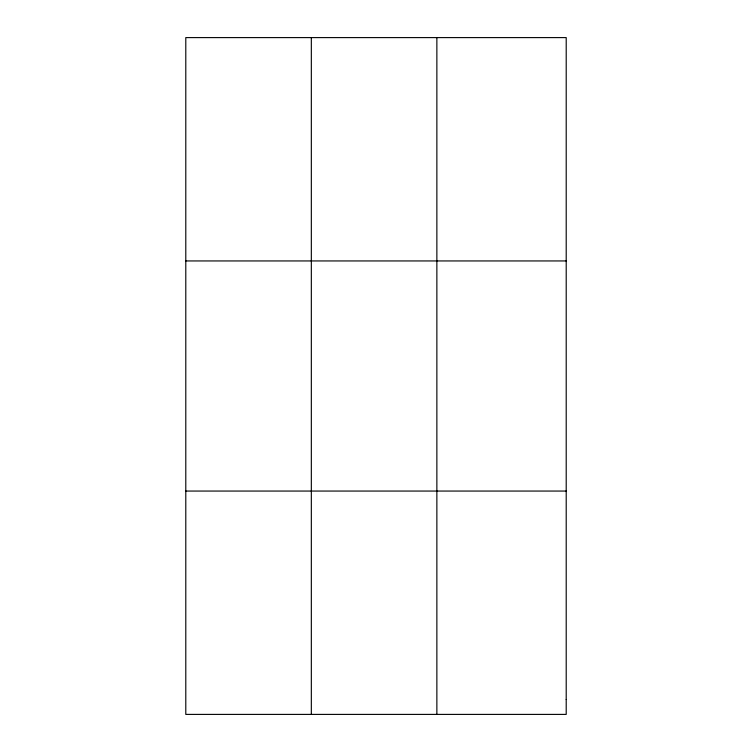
<?xml version="1.0" encoding="UTF-8"?>
<svg xmlns="http://www.w3.org/2000/svg" width="752" height="752" viewBox="0 0 752 752"><rect width="100%" height="100%" fill="white"/><g stroke="black" fill="none" stroke-linecap="round" stroke-linejoin="round"><path stroke-width="1.13" d="M311.328 37.6L311.328 714.4M436.865 37.6L436.865 714.4M185.791 260.944L566.209 260.944M185.791 491.056L566.209 491.056M566.209 699.51L566.209 714.4L185.791 714.4L185.791 37.6L566.209 37.6L566.209 699.51"/></g></svg>
